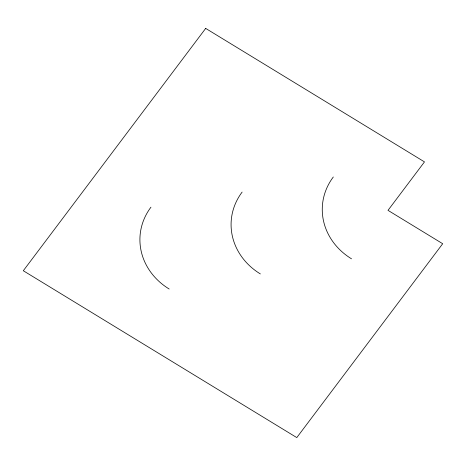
<?xml version="1.0" encoding="UTF-8"?>
<svg xmlns="http://www.w3.org/2000/svg" width="466" height="466" viewBox="0 0 466 466"><rect width="100%" height="100%" fill="white"/><g stroke="black" fill="none" stroke-linecap="round" stroke-linejoin="round"><path stroke-width="0.7" d="M169.175 289.013A65.776 58.815 3.8 0 1 150.955 207.178M260.348 273.921A65.776 58.815 3.8 0 1 242.128 192.079M351.527 258.822A65.776 58.815 3.8 0 1 333.307 176.987M205.687 28.403L23.3 270.74L296.79 437.597L442.7 243.724L388.003 210.352L424.479 161.888L205.687 28.403"/></g></svg>
